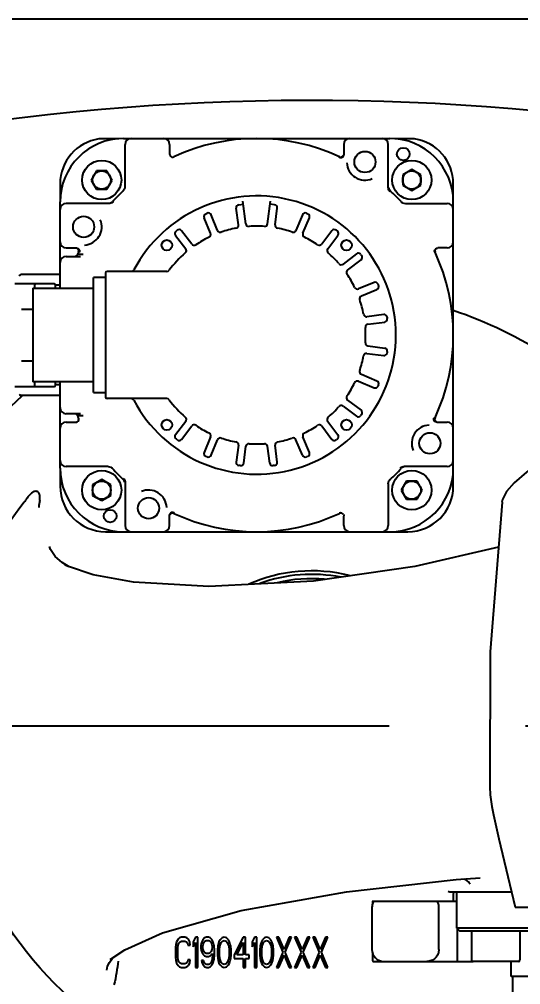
# Model space of a CAD drawing. Header units: millimetres. Extents: x 7426 to 8737, y 124 to 421.
# Drawn here: x 8003.69 to 8011.97, y 175.85 to 191.81 of the extents above; entities that cross this region are included whole.
import ezdxf

# ---------------------------------------------------------------- set-up
doc = ezdxf.new("R2010")
doc.units = ezdxf.units.MM
doc.linetypes.add('CENTER', pattern=[0.6, 0.375, -0.075, 0.075, -0.075])
for name, color, linetype in [('中心线', 7, 'Continuous'), ('外形图', 7, 'Continuous'), ('尺寸标注', 7, 'Continuous')]:
    doc.layers.add(name, color=color, linetype=linetype)
doc.styles.add('微软雅黑', font='msyh.ttc')
doc.dimstyles.new('尺寸标注_1_20比例', dxfattribs={"dimtxt": 2.1, "dimasz": 1.7, "dimexe": 0.5, "dimexo": 0.4, "dimgap": 0.5, "dimtad": 1, "dimdec": 1, "dimlfac": 20, "dimdsep": 46, "dimtxsty": '微软雅黑', "dimcen": 0.09, "dimadec": 0, "dimazin": 0, "dimtp": 0.01, "dimtm": 0.01, "dimtfac": 1, "dimtdec": 1, "dimtofl": 0, "dimtmove": 0, "dimatfit": 3, "dimfxl": 1, "dimtolj": 1, "dimarcsym": 0})

# ---------------------------------------------------------------- blocks, each defined once
blk = doc.blocks.new('*D1226')
at = {"layer": 'Defpoints', "color": 0}
for p in [(7987.552, 191.807), (8016.448, 191.807), (8016.019, 166.531)]:
    blk.add_point(p, dxfattribs=at)
at = {"layer": '尺寸标注', "color": 0, "linetype": 'Continuous', "lineweight": -2}
for p, q in [((8016.048, 191.807), (7987.052, 191.807)), ((7987.552, 168.231), (7987.552, 190.107)), ((8015.619, 166.531), (7987.052, 166.531))]:
    blk.add_line(p, q, dxfattribs=at)
at = {"layer": '尺寸标注', "color": 0}
for points in [[(7987.835, 190.107), (7987.268, 190.107), (7987.552, 191.807)], [(7987.268, 168.231), (7987.835, 168.231), (7987.552, 166.531)]]:
    blk.add_solid(points, dxfattribs=at)
at = {"layer": '尺寸标注', "color": 0, "insert": (7984.439, 179.099), "char_height": 2.1, "attachment_point": 2, "rotation": 90, "style": '微软雅黑'}
blk.add_mtext('\\A1;\\A1;(505.5)', dxfattribs=at)

msp = doc.modelspace()

# ---------------------------------------------------------------- linework, layer by layer
at = {"layer": '中心线', "color": 0, "linetype": 'CENTER', "ltscale": 30}
msp.add_line((7998.5524, 180.1299), (8061.1691, 180.1299), dxfattribs=at)
at = {"layer": '外形图', "color": 0, "linetype": 'Continuous'}
for p, q in [((8005.3301, 189.829), (8005.0019, 189.829)), ((8005.4111, 189.837), (8009.8112, 189.837)), ((8010.2205, 189.829), (8009.8923, 189.829)), ((8005.4361, 189.0446), (8005.4361, 189.737)), ((8006.1712, 189.737), (8006.1712, 189.5789)), ((8009.0512, 189.737), (8009.0512, 189.5668)), ((8009.7862, 189.0296), (8009.7862, 189.737)), ((8006.2422, 189.5307), (8006.2422, 189.5346)), ((8004.9613, 189.3003), (8004.8747, 189.1503)), ((8005.1345, 189.3003), (8004.9613, 189.3003)), ((8005.2211, 189.1503), (8005.1345, 189.3003)), ((8010.1745, 189.3235), (8010.0245, 189.2369)), ((8010.3245, 189.2369), (8010.1745, 189.3235)), ((8004.8747, 189.1503), (8004.9613, 189.0003)), ((8005.1345, 189.0003), (8005.2211, 189.1503)), ((8010.0245, 189.2369), (8010.0245, 189.0637)), ((8010.3245, 189.0637), (8010.3245, 189.2369)), ((8004.3611, 189.087), (8004.3611, 188.787)), ((8004.9613, 189.0003), (8005.1345, 189.0003)), ((8005.404, 188.9678), (8005.404, 188.9726)), ((8010.0245, 189.0637), (8010.1745, 188.977)), ((8010.1745, 188.977), (8010.3245, 189.0637)), ((8010.8612, 188.787), (8010.8612, 189.087)), ((8007.4321, 188.4259), (8007.3827, 188.8011)), ((8007.7902, 188.4259), (8007.8396, 188.8011)), ((8009.992, 188.7941), (8009.9968, 188.7941)), ((8004.3611, 187.362), (8004.3611, 188.787)), ((8005.1685, 188.762), (8004.4611, 188.762)), ((8007.3082, 188.4096), (8007.2718, 188.6857)), ((8007.3149, 188.7418), (8007.3892, 188.7515)), ((8007.9075, 188.7418), (8007.8331, 188.7515)), ((8007.9142, 188.4096), (8007.9505, 188.6857)), ((8010.0688, 188.762), (8010.7612, 188.762)), ((8010.8612, 184.3869), (8010.8612, 188.787)), ((8006.8468, 188.2691), (8006.7402, 188.5263)), ((8006.7673, 188.5916), (8006.7904, 188.6012)), ((8006.9622, 188.3169), (8006.8557, 188.5741)), ((8008.3666, 188.5741), (8008.2601, 188.3169)), ((8008.3756, 188.2691), (8008.4821, 188.5263)), ((8008.432, 188.6012), (8008.4551, 188.5916)), ((8006.2772, 188.3049), (8006.297, 188.3201)), ((8006.5366, 188.09), (8006.3671, 188.3109)), ((8008.8552, 188.3109), (8008.6857, 188.09)), ((8008.9253, 188.3201), (8008.9452, 188.3049)), ((8006.2679, 188.2348), (8006.4374, 188.0139)), ((8008.7849, 188.0139), (8008.9544, 188.2348)), ((8004.4611, 188.027), (8004.6314, 188.027)), ((8010.7612, 188.027), (8010.6031, 188.027)), ((8004.4611, 187.887), (8004.6969, 187.887)), ((8004.7423, 187.9161), (8004.6455, 187.9165)), ((8009.259, 187.9302), (8009.0381, 187.7607)), ((8009.3291, 187.921), (8009.3443, 187.9011)), ((8010.5588, 187.9559), (8010.5549, 187.9559)), ((8009.1142, 187.6615), (8009.3351, 187.831)), ((8004.3611, 187.587), (8003.7111, 187.587)), ((8004.9111, 185.637), (8004.9111, 187.537)), ((8005.1111, 187.537), (8004.9111, 187.537)), ((8005.1111, 187.612), (8005.1111, 185.5619)), ((8006.1237, 187.637), (8005.1361, 187.637)), ((8003.6111, 187.437), (8004.2611, 187.437)), ((8003.9111, 187.362), (8003.9111, 185.812)), ((8003.9111, 187.362), (8004.9111, 187.362)), ((8003.9361, 187.412), (8003.9361, 187.362)), ((8004.2861, 187.362), (8004.2861, 187.412)), ((8004.3611, 187.412), (8004.2861, 187.412)), ((8009.5505, 187.4579), (8009.2933, 187.3514)), ((8009.6158, 187.4309), (8009.6254, 187.4078)), ((8009.3411, 187.2359), (8009.5984, 187.3424)), ((8003.9111, 187.012), (8003.7244, 187.012)), ((8009.7099, 186.9263), (8009.4338, 186.89)), ((8009.766, 186.8833), (8009.7692, 186.8585)), ((8009.4501, 186.766), (8009.7262, 186.8024)), ((8009.4501, 186.4079), (8009.7262, 186.3716)), ((8009.4338, 186.284), (8009.7099, 186.2476)), ((8009.7692, 186.3155), (8009.766, 186.2907)), ((8003.7244, 186.162), (8003.9111, 186.162)), ((8009.3411, 185.938), (8009.5984, 185.8315)), ((8004.9111, 185.812), (8003.9111, 185.812)), ((8003.9361, 185.812), (8003.9361, 185.762)), ((8004.2861, 185.762), (8004.2861, 185.812)), ((8004.3611, 185.762), (8004.2861, 185.762)), ((8004.3611, 184.3869), (8004.3611, 185.812)), ((8009.2933, 185.8226), (8009.5505, 185.716)), ((8009.6254, 185.7662), (8009.6158, 185.7431)), ((8003.6111, 185.737), (8004.2611, 185.737)), ((8004.9111, 185.637), (8005.1111, 185.637)), ((8004.3611, 185.5869), (8003.7111, 185.5869)), ((8006.1237, 185.5369), (8005.1361, 185.5369)), ((8009.1142, 185.5124), (8009.3351, 185.3429)), ((8004.6969, 185.2869), (8004.4611, 185.2869)), ((8009.0381, 185.4132), (8009.259, 185.2437)), ((8004.4611, 185.1469), (8004.6192, 185.1469)), ((8004.6454, 185.2575), (8004.7423, 185.2578)), ((8004.6635, 185.218), (8004.6674, 185.218)), ((8006.4374, 185.16), (8006.2679, 184.9391)), ((8008.7849, 185.16), (8008.9544, 184.9391)), ((8009.3443, 185.2728), (8009.3291, 185.253)), ((8010.591, 185.1469), (8010.7612, 185.1469)), ((8006.3671, 184.863), (8006.5366, 185.0839)), ((8008.6857, 185.0839), (8008.8552, 184.863)), ((8006.297, 184.8538), (8006.2772, 184.869)), ((8006.8468, 184.9048), (8006.7402, 184.6476)), ((8006.8557, 184.5998), (8006.9622, 184.857)), ((8008.3666, 184.5998), (8008.2601, 184.857)), ((8008.4821, 184.6476), (8008.3756, 184.9048)), ((8008.9452, 184.869), (8008.9253, 184.8538)), ((8007.3082, 184.7643), (8007.2718, 184.4883)), ((8007.3958, 184.472), (8007.4321, 184.748)), ((8007.8266, 184.472), (8007.7902, 184.748)), ((8007.9505, 184.4883), (8007.9142, 184.7643)), ((8006.7904, 184.5727), (8006.7673, 184.5823)), ((8008.4551, 184.5823), (8008.432, 184.5727)), ((8004.3611, 184.3869), (8004.3611, 184.0869)), ((8005.1535, 184.4119), (8004.4611, 184.4119)), ((8005.2303, 184.3798), (8005.2255, 184.3798)), ((8007.3397, 184.4289), (8007.3149, 184.4322)), ((8007.9075, 184.4322), (8007.8827, 184.4289)), ((8010.7612, 184.4119), (8010.0538, 184.4119)), ((8010.8612, 184.0869), (8010.8612, 184.3869)), ((8005.0479, 184.1969), (8004.8979, 184.1103)), ((8005.1979, 184.1103), (8005.0479, 184.1969)), ((8009.8183, 184.2061), (8009.8183, 184.2013)), ((8010.0879, 184.1737), (8010.0013, 184.0237)), ((8010.2611, 184.1737), (8010.0879, 184.1737)), ((8010.3477, 184.0237), (8010.2611, 184.1737)), ((8004.8979, 184.1103), (8004.8979, 183.9371)), ((8005.1979, 183.9371), (8005.1979, 184.1103)), ((8005.4361, 184.1443), (8005.4361, 183.4369)), ((8009.7862, 184.1293), (8009.7862, 183.4369)), ((8010.0013, 184.0237), (8010.0879, 183.8737)), ((8010.2611, 183.8737), (8010.3477, 184.0237)), ((8004.8979, 183.9371), (8005.0479, 183.8505)), ((8005.0479, 183.8505), (8005.1979, 183.9371)), ((8010.0879, 183.8737), (8010.2611, 183.8737)), ((8006.1712, 183.4369), (8006.1712, 183.6072)), ((8008.9801, 183.6393), (8008.9801, 183.6432)), ((8009.0512, 183.4369), (8009.0512, 183.595)), ((8005.1111, 183.3369), (8005.4111, 183.3369)), ((8005.4111, 183.3369), (8009.8112, 183.3369)), ((8009.8112, 183.3369), (8010.1112, 183.3369)), ((8004.512, 182.7563), (8004.3951, 182.8267)), ((8004.4397, 182.7856), (8004.4403, 182.7853)), ((8011.4653, 179.1177), (8011.4653, 179.1178)), ((8009.0934, 177.3848), (8010.9101, 177.5867)), ((8010.9101, 177.5867), (8011.3041, 177.6152)), ((8011.3041, 177.6152), (8011.3061, 177.6153)), ((8010.8311, 177.3815), (8011.8231, 177.3815)), ((8010.8703, 177.3805), (8010.8715, 177.3815)), ((8009.5192, 177.2315), (8010.9195, 177.2315)), ((8009.523, 177.2315), (8009.523, 177.1813)), ((8010.9184, 176.7815), (8010.9184, 177.2315)), ((8009.5159, 177.1315), (8009.5159, 176.4315)), ((8010.6223, 176.4315), (8010.6223, 177.1315)), ((8011.8857, 177.1315), (8016.2873, 177.1315)), ((8010.9184, 176.7815), (8010.9684, 176.7315)), ((8012.2685, 176.7815), (8010.9184, 176.7815)), ((8010.9222, 176.7815), (8010.9222, 176.2315)), ((8012.2685, 176.7315), (8010.9684, 176.7315)), ((8011.161, 176.7315), (8011.161, 176.2565)), ((8011.961, 176.7315), (8011.961, 176.2565)), ((8006.2746, 176.5145), (8006.2684, 176.4613)), ((8006.2871, 176.5571), (8006.2746, 176.5145)), ((8006.3121, 176.5996), (8006.2871, 176.5571)), ((8006.3059, 176.4613), (8006.3121, 176.5039)), ((8006.3371, 176.6209), (8006.3121, 176.5996)), ((8006.3121, 176.5039), (8006.3246, 176.5358)), ((8006.3246, 176.5358), (8006.3434, 176.5571)), ((8006.3684, 176.6315), (8006.3371, 176.6209)), ((8006.3434, 176.5571), (8006.3684, 176.5677)), ((8006.4246, 176.6315), (8006.3684, 176.6315)), ((8006.3684, 176.5677), (8006.4246, 176.5677)), ((8006.4559, 176.6209), (8006.4246, 176.6315)), ((8006.4246, 176.5677), (8006.4496, 176.5571)), ((8006.4496, 176.5571), (8006.4684, 176.5358)), ((8006.4809, 176.5996), (8006.4559, 176.6209)), ((8006.4684, 176.5358), (8006.4746, 176.5039)), ((8006.4746, 176.5039), (8006.5121, 176.5039)), ((8006.5059, 176.5571), (8006.4809, 176.5996)), ((8006.5121, 176.5039), (8006.5059, 176.5571)), ((8006.5996, 176.6315), (8006.5621, 176.5571)), ((8006.5621, 176.5571), (8006.5621, 176.4719)), ((8006.5621, 176.4719), (8006.5996, 176.5464)), ((8006.6371, 176.6315), (8006.5996, 176.6315)), ((8006.5996, 176.5464), (8006.5996, 176.1315)), ((8006.6371, 176.1315), (8006.6371, 176.6315)), ((8006.6996, 176.5464), (8006.6871, 176.4932)), ((8006.7184, 176.589), (8006.6996, 176.5464)), ((8006.7496, 176.6209), (8006.7184, 176.589)), ((8006.7184, 176.4826), (8006.7246, 176.5145)), ((8006.7246, 176.5145), (8006.7371, 176.5464)), ((8006.7371, 176.5464), (8006.7559, 176.5677)), ((8006.7809, 176.6315), (8006.7496, 176.6209)), ((8006.7559, 176.5677), (8006.7746, 176.5783)), ((8006.7746, 176.5783), (8006.8184, 176.5783)), ((8006.8121, 176.6315), (8006.7809, 176.6315)), ((8006.8434, 176.6209), (8006.8121, 176.6315)), ((8006.8184, 176.5783), (8006.8371, 176.5677)), ((8006.8371, 176.5677), (8006.8559, 176.5464)), ((8006.8746, 176.589), (8006.8434, 176.6209)), ((8006.8559, 176.5464), (8006.8684, 176.5145)), ((8006.8684, 176.5145), (8006.8746, 176.4826)), ((8006.8934, 176.5464), (8006.8746, 176.589)), ((8006.9059, 176.4932), (8006.8934, 176.5464)), ((8006.9746, 176.5145), (8006.9684, 176.4826)), ((8006.9871, 176.5571), (8006.9746, 176.5145)), ((8007.0059, 176.589), (8006.9871, 176.5571)), ((8006.9996, 176.4826), (8007.0246, 176.5464)), ((8007.0371, 176.6209), (8007.0059, 176.589)), ((8007.0246, 176.5464), (8007.0434, 176.5677)), ((8007.0746, 176.6315), (8007.0371, 176.6209)), ((8007.0434, 176.5677), (8007.0746, 176.5783)), ((8007.1121, 176.6209), (8007.0746, 176.6315)), ((8007.0746, 176.5783), (8007.1059, 176.5677)), ((8007.1059, 176.5677), (8007.1246, 176.5464)), ((8007.1434, 176.589), (8007.1121, 176.6209)), ((8007.1246, 176.5464), (8007.1496, 176.4826)), ((8007.1621, 176.5571), (8007.1434, 176.589)), ((8007.1746, 176.5145), (8007.1621, 176.5571)), ((8007.1809, 176.4826), (8007.1746, 176.5145)), ((8007.3872, 176.6315), (8007.2371, 176.3443)), ((8007.2809, 176.3443), (8007.3872, 176.5464)), ((8007.4247, 176.6315), (8007.3872, 176.6315)), ((8007.3872, 176.5464), (8007.3872, 176.3443)), ((8007.4247, 176.3443), (8007.4247, 176.6315)), ((8007.5747, 176.6315), (8007.5372, 176.5571)), ((8007.5372, 176.5571), (8007.5372, 176.4719)), ((8007.5372, 176.4719), (8007.5747, 176.5464)), ((8007.6122, 176.6315), (8007.5747, 176.6315)), ((8007.5747, 176.5464), (8007.5747, 176.1315)), ((8007.6122, 176.1315), (8007.6122, 176.6315)), ((8007.6747, 176.5145), (8007.6684, 176.4826)), ((8007.6872, 176.5571), (8007.6747, 176.5145)), ((8007.7059, 176.589), (8007.6872, 176.5571)), ((8007.6997, 176.4826), (8007.7247, 176.5464)), ((8007.7372, 176.6209), (8007.7059, 176.589)), ((8007.7247, 176.5464), (8007.7434, 176.5677)), ((8007.7747, 176.6315), (8007.7372, 176.6209)), ((8007.7434, 176.5677), (8007.7747, 176.5783)), ((8007.8122, 176.6209), (8007.7747, 176.6315)), ((8007.7747, 176.5783), (8007.8059, 176.5677)), ((8007.8059, 176.5677), (8007.8247, 176.5464)), ((8007.8434, 176.589), (8007.8122, 176.6209)), ((8007.8247, 176.5464), (8007.8497, 176.4826)), ((8007.8622, 176.5571), (8007.8434, 176.589)), ((8007.8747, 176.5145), (8007.8622, 176.5571)), ((8007.8809, 176.4826), (8007.8747, 176.5145)), ((8007.9372, 176.6315), (8008.0434, 176.3868)), ((8007.9747, 176.6315), (8007.9372, 176.6315)), ((8008.0622, 176.4294), (8007.9747, 176.6315)), ((8008.1497, 176.6315), (8008.0622, 176.4294)), ((8008.0809, 176.3868), (8008.1872, 176.6315)), ((8008.1872, 176.6315), (8008.1497, 176.6315)), ((8008.2372, 176.6315), (8008.3434, 176.3868)), ((8008.2747, 176.6315), (8008.2372, 176.6315)), ((8008.3622, 176.4294), (8008.2747, 176.6315)), ((8008.4497, 176.6315), (8008.3622, 176.4294)), ((8008.3809, 176.3868), (8008.4872, 176.6315)), ((8008.4872, 176.6315), (8008.4497, 176.6315)), ((8008.5372, 176.6315), (8008.6434, 176.3868)), ((8008.5747, 176.6315), (8008.5372, 176.6315)), ((8008.6622, 176.4294), (8008.5747, 176.6315)), ((8008.7497, 176.6315), (8008.6622, 176.4294)), ((8008.6809, 176.3868), (8008.7872, 176.6315)), ((8008.7872, 176.6315), (8008.7497, 176.6315)), ((8006.2684, 176.4613), (8006.2684, 176.3017)), ((8006.3059, 176.3017), (8006.3059, 176.4613)), ((8006.6871, 176.4932), (8006.6871, 176.4507)), ((8006.6871, 176.4507), (8006.6996, 176.3975)), ((8006.6996, 176.3975), (8006.7184, 176.3549)), ((8006.7184, 176.4613), (8006.7184, 176.4826)), ((8006.7246, 176.4294), (8006.7184, 176.4613)), ((8006.7184, 176.3549), (8006.7496, 176.323)), ((8006.7371, 176.3975), (8006.7246, 176.4294)), ((8006.7559, 176.3762), (8006.7371, 176.3975)), ((8006.7746, 176.3656), (8006.7559, 176.3762)), ((8006.8184, 176.3656), (8006.7746, 176.3656)), ((8006.8371, 176.3762), (8006.8184, 176.3656)), ((8006.8559, 176.3975), (8006.8371, 176.3762)), ((8006.8434, 176.323), (8006.8809, 176.3656)), ((8006.8684, 176.4294), (8006.8559, 176.3975)), ((8006.8746, 176.4613), (8006.8684, 176.4294)), ((8006.8746, 176.4826), (8006.8746, 176.4613)), ((8006.8809, 176.3443), (8006.8746, 176.2805)), ((8006.8809, 176.3656), (8006.8809, 176.3443)), ((8006.9121, 176.4188), (8006.9059, 176.4932)), ((8006.9059, 176.2698), (8006.9121, 176.3443)), ((8006.9121, 176.3443), (8006.9121, 176.4188)), ((8006.9684, 176.4826), (8006.9621, 176.4294)), ((8006.9621, 176.4294), (8006.9621, 176.3336)), ((8006.9934, 176.4188), (8006.9996, 176.4826)), ((8006.9934, 176.3443), (8006.9934, 176.4188)), ((8006.9996, 176.2805), (8006.9934, 176.3443)), ((8007.1496, 176.4826), (8007.1559, 176.4188)), ((8007.1559, 176.3443), (8007.1496, 176.2805)), ((8007.1559, 176.4188), (8007.1559, 176.3443)), ((8007.1871, 176.4294), (8007.1809, 176.4826)), ((8007.1871, 176.3336), (8007.1871, 176.4294)), ((8007.2371, 176.3443), (8007.2371, 176.2805)), ((8007.3872, 176.3443), (8007.2809, 176.3443)), ((8007.4872, 176.3443), (8007.4247, 176.3443)), ((8007.4872, 176.2805), (8007.4872, 176.3443)), ((8007.6684, 176.4826), (8007.6622, 176.4294)), ((8007.6622, 176.4294), (8007.6622, 176.3336)), ((8007.6934, 176.4188), (8007.6997, 176.4826)), ((8007.6934, 176.3443), (8007.6934, 176.4188)), ((8007.6997, 176.2805), (8007.6934, 176.3443)), ((8007.8497, 176.4826), (8007.8559, 176.4188)), ((8007.8559, 176.3443), (8007.8497, 176.2805)), ((8007.8559, 176.4188), (8007.8559, 176.3443)), ((8007.8872, 176.4294), (8007.8809, 176.4826)), ((8007.8872, 176.3336), (8007.8872, 176.4294)), ((8008.0434, 176.3868), (8007.9372, 176.1315)), ((8008.1872, 176.1315), (8008.0809, 176.3868)), ((8008.3434, 176.3868), (8008.2372, 176.1315)), ((8008.4872, 176.1315), (8008.3809, 176.3868)), ((8008.6434, 176.3868), (8008.5372, 176.1315)), ((8008.7872, 176.1315), (8008.6809, 176.3868)), ((8009.523, 176.3817), (8009.523, 176.2815)), ((8005.1784, 176.2178), (8005.2293, 176.2844)), ((8005.1901, 176.2647), (8005.193, 176.267)), ((8005.2293, 176.2844), (8005.2498, 176.3046)), ((8006.2684, 176.3017), (8006.2746, 176.2485)), ((8006.2746, 176.2485), (8006.2871, 176.206)), ((8006.2871, 176.206), (8006.3121, 176.1634)), ((8006.3121, 176.2592), (8006.3059, 176.3017)), ((8006.3246, 176.2273), (8006.3121, 176.2592)), ((8006.3434, 176.206), (8006.3246, 176.2273)), ((8006.3684, 176.1953), (8006.3434, 176.206)), ((8006.4246, 176.1953), (8006.3684, 176.1953)), ((8006.4496, 176.206), (8006.4246, 176.1953)), ((8006.4684, 176.2273), (8006.4496, 176.206)), ((8006.4746, 176.2592), (8006.4684, 176.2273)), ((8006.5121, 176.2592), (8006.4746, 176.2592)), ((8006.4809, 176.1634), (8006.5059, 176.206)), ((8006.5059, 176.206), (8006.5121, 176.2592)), ((8006.6996, 176.2485), (8006.7059, 176.2166)), ((8006.7309, 176.2485), (8006.6996, 176.2485)), ((8006.7059, 176.2166), (8006.7246, 176.1741)), ((8006.7434, 176.2166), (8006.7309, 176.2485)), ((8006.7621, 176.1953), (8006.7434, 176.2166)), ((8006.7496, 176.323), (8006.7809, 176.3124)), ((8006.7809, 176.1847), (8006.7621, 176.1953)), ((8006.7809, 176.3124), (8006.8121, 176.3124)), ((8006.8184, 176.1847), (8006.7809, 176.1847)), ((8006.8121, 176.3124), (8006.8434, 176.323)), ((8006.8371, 176.1953), (8006.8184, 176.1847)), ((8006.8559, 176.2166), (8006.8371, 176.1953)), ((8006.8684, 176.2485), (8006.8559, 176.2166)), ((8006.8746, 176.2805), (8006.8684, 176.2485)), ((8006.8746, 176.1741), (8006.8934, 176.2166)), ((8006.8934, 176.2166), (8006.9059, 176.2698)), ((8006.9621, 176.3336), (8006.9684, 176.2805)), ((8006.9684, 176.2805), (8006.9746, 176.2485)), ((8006.9746, 176.2485), (8006.9871, 176.206)), ((8006.9871, 176.206), (8007.0059, 176.1741)), ((8007.0246, 176.2166), (8006.9996, 176.2805)), ((8007.0434, 176.1953), (8007.0246, 176.2166)), ((8007.0746, 176.1847), (8007.0434, 176.1953)), ((8007.1059, 176.1953), (8007.0746, 176.1847)), ((8007.1246, 176.2166), (8007.1059, 176.1953)), ((8007.1496, 176.2805), (8007.1246, 176.2166)), ((8007.1434, 176.1741), (8007.1621, 176.206)), ((8007.1621, 176.206), (8007.1746, 176.2485)), ((8007.1746, 176.2485), (8007.1809, 176.2805)), ((8007.1809, 176.2805), (8007.1871, 176.3336)), ((8007.2371, 176.2805), (8007.3872, 176.2805)), ((8007.3872, 176.2805), (8007.3872, 176.1315)), ((8007.4247, 176.1315), (8007.4247, 176.2805)), ((8007.4247, 176.2805), (8007.4872, 176.2805)), ((8007.6622, 176.3336), (8007.6684, 176.2805)), ((8007.6684, 176.2805), (8007.6747, 176.2485)), ((8007.6747, 176.2485), (8007.6872, 176.206)), ((8007.6872, 176.206), (8007.7059, 176.1741)), ((8007.7247, 176.2166), (8007.6997, 176.2805)), ((8007.7434, 176.1953), (8007.7247, 176.2166)), ((8007.7747, 176.1847), (8007.7434, 176.1953)), ((8007.8059, 176.1953), (8007.7747, 176.1847)), ((8007.8247, 176.2166), (8007.8059, 176.1953)), ((8007.8497, 176.2805), (8007.8247, 176.2166)), ((8007.8434, 176.1741), (8007.8622, 176.206)), ((8007.8622, 176.206), (8007.8747, 176.2485)), ((8007.8747, 176.2485), (8007.8809, 176.2805)), ((8007.8809, 176.2805), (8007.8872, 176.3336)), ((8007.9747, 176.1315), (8008.0622, 176.3336)), ((8008.0622, 176.3336), (8008.1497, 176.1315)), ((8008.2747, 176.1315), (8008.3622, 176.3336)), ((8008.3622, 176.3336), (8008.4497, 176.1315)), ((8008.5747, 176.1315), (8008.6622, 176.3336)), ((8008.6622, 176.3336), (8008.7497, 176.1315)), ((8009.5316, 176.2315), (8009.7159, 176.2315)), ((8009.7159, 176.2315), (8010.4225, 176.2315)), ((8010.4225, 176.2315), (8011.188, 176.2315)), ((8011.936, 176.2315), (8011.186, 176.2315)), ((8011.8185, 175.9815), (8011.8185, 176.2315)), ((8005.1325, 176.0899), (8005.1324, 176.088)), ((8006.3121, 176.1634), (8006.3371, 176.1422)), ((8006.3371, 176.1422), (8006.3684, 176.1315)), ((8006.3684, 176.1315), (8006.4246, 176.1315)), ((8006.4246, 176.1315), (8006.4559, 176.1422)), ((8006.4559, 176.1422), (8006.4809, 176.1634)), ((8006.5996, 176.1315), (8006.6371, 176.1315)), ((8006.7246, 176.1741), (8006.7559, 176.1422)), ((8006.7559, 176.1422), (8006.7871, 176.1315)), ((8006.7871, 176.1315), (8006.8121, 176.1315)), ((8006.8121, 176.1315), (8006.8434, 176.1422)), ((8006.8434, 176.1422), (8006.8746, 176.1741)), ((8007.0059, 176.1741), (8007.0371, 176.1422)), ((8007.0371, 176.1422), (8007.0746, 176.1315)), ((8007.0746, 176.1315), (8007.1121, 176.1422)), ((8007.1121, 176.1422), (8007.1434, 176.1741)), ((8007.3872, 176.1315), (8007.4247, 176.1315)), ((8007.5747, 176.1315), (8007.6122, 176.1315)), ((8007.7059, 176.1741), (8007.7372, 176.1422)), ((8007.7372, 176.1422), (8007.7747, 176.1315)), ((8007.7747, 176.1315), (8007.8122, 176.1422)), ((8007.8122, 176.1422), (8007.8434, 176.1741)), ((8007.9372, 176.1315), (8007.9747, 176.1315)), ((8008.1497, 176.1315), (8008.1872, 176.1315)), ((8008.2372, 176.1315), (8008.2747, 176.1315)), ((8008.4497, 176.1315), (8008.4872, 176.1315)), ((8008.5372, 176.1315), (8008.5747, 176.1315)), ((8008.7497, 176.1315), (8008.7872, 176.1315)), ((8013.0185, 175.9815), (8011.8185, 175.9815)), ((8011.8435, 174.6815), (8011.8435, 175.9815))]:
    msp.add_line(p, q, dxfattribs=at)
for points in [[(8015.1839, 186.0772), (8014.9436, 185.995), (8014.0721, 185.5943), (8013.3205, 185.1681), (8012.7721, 184.8184), (8012.3659, 184.5399), (8012.0724, 184.3214), (8011.8673, 184.1456), (8011.741, 184.0033), (8011.6748, 183.871), (8011.6657, 183.8242)], [(8011.6662, 183.8266), (8011.4726, 181.3506), (8011.4653, 179.1178)], [(8004.3951, 182.8267), (8004.2811, 182.9264), (8004.2038, 183.0403), (8004.1839, 183.0927)], [(8011.6078, 183.0792), (8010.2249, 182.759), (8008.5485, 182.5181), (8006.8177, 182.4294), (8005.5746, 182.5014), (8004.9098, 182.6235), (8004.4841, 182.7656), (8004.4403, 182.7853)], [(8011.465, 179.1176), (8011.4729, 178.984), (8011.4967, 178.7927), (8011.5231, 178.6549)], [(8011.5231, 178.6549), (8011.6119, 178.26), (8011.7598, 177.634), (8011.8858, 177.1315)], [(8005.1901, 176.2647), (8005.4292, 176.4246), (8006.0553, 176.7052), (8007.3545, 177.0725), (8009.0934, 177.3848)], [(8005.1324, 176.088), (8005.1462, 176.1529), (8005.1784, 176.2178)]]:
    msp.add_lwpolyline(points, dxfattribs=at)
for centre, radius in [((8009.3997, 189.4492), 0.175), ((8010.0341, 189.579), 0.105), ((8005.0479, 189.1503), 0.325), ((8010.1745, 189.1503), 0.325), ((8005.0479, 189.1503), 0.15), ((8010.1745, 189.1503), 0.15), ((8004.749, 188.3755), 0.175), ((8006.1262, 188.0719), 0.0875), ((8009.0961, 188.0719), 0.0875), ((8006.1262, 185.102), 0.0875), ((8009.0961, 185.102), 0.0875), ((8010.4734, 184.7985), 0.175), ((8005.0479, 184.0237), 0.325), ((8010.1745, 184.0237), 0.325), ((8005.0479, 184.0237), 0.15), ((8010.1745, 184.0237), 0.15), ((8005.8227, 183.7248), 0.175), ((8005.1883, 183.5949), 0.105)]:
    msp.add_circle(centre, radius, dxfattribs=at)
for centre, radius, start, end in [((8008.5184, 150.4654), 40.0005, 80.97577, 100.46271), ((8005.4111, 188.787), 1.05, 90, 180), ((8005.1111, 189.087), 0.75, 98.37604, 180), ((8005.5361, 189.737), 0.1, 90, 180), ((8006.0711, 189.737), 0.1, 0, 90), ((8007.6112, 186.587), 3.25, 65.0887, 114.91128), ((8009.1512, 189.737), 0.1, 90, 180), ((8009.6862, 189.737), 0.1, 0, 90), ((8009.8112, 188.787), 1.05, 0, 90), ((8010.1112, 189.087), 0.75, 0, 81.62396), ((8006.2212, 189.58), 0.05, 248.9968, 294.90207), ((8009.0012, 189.58), 0.05, 245.10458, 335.92955), ((8005.4265, 189.5403), 3.5536, 359.6498, 359.90792), ((8009.3997, 189.4492), 0.3, 182.73613, 293.26387), ((8007.6112, 186.587), 3.25, 132.77427, 137.22575), ((8005.3361, 189.046), 0.1, 312.74283, 328.51503), ((8005.327, 189.045), 0.1091, 314.93868, 325.33168), ((8005.326, 189.0457), 0.1102, 325.33625, 334.86496), ((8009.8862, 189.046), 0.1, 195.75845, 227.24466), ((8007.6112, 186.587), 3.25, 42.77427, 47.22575), ((8005.1521, 188.862), 0.1, 285.75851, 317.24466), ((8007.6112, 186.587), 2.3, 207.91007, 152.08993), ((8010.0692, 188.8712), 0.1091, 224.93868, 235.33168), ((8010.0702, 188.862), 0.1, 222.74283, 238.51503), ((8004.4611, 188.662), 0.1, 90, 180), ((8007.3214, 188.6922), 0.05, 97.5, 187.5), ((8007.9009, 188.6922), 0.05, 352.5, 82.5), ((8010.0699, 188.8721), 0.1102, 235.33625, 244.86496), ((8010.7612, 188.662), 0.1, 0, 90), ((8004.749, 188.3755), 0.3, 272.73613, 23.26387), ((8006.7864, 188.5454), 0.05, 112.5, 202.5), ((8006.8095, 188.555), 0.05, 22.5, 112.5), ((8008.4128, 188.555), 0.05, 67.5, 157.5), ((8008.4359, 188.5454), 0.05, 337.5, 67.5), ((8006.3275, 188.2805), 0.05, 37.5, 127.5), ((8007.0084, 188.3361), 0.05, 202.5, 289.01365), ((8007.6112, 186.587), 1.8, 100.98635, 109.01365), ((8007.2586, 188.4031), 0.05, 280.98635, 7.5), ((8007.4817, 188.4324), 0.05, 187.5, 274.01365), ((8007.6112, 186.587), 1.8, 85.98635, 94.01365), ((8007.7407, 188.4324), 0.05, 265.98635, 352.5), ((8007.9637, 188.4031), 0.05, 172.5, 259.01365), ((8007.6112, 186.587), 1.8, 70.98635, 79.01365), ((8008.2139, 188.3361), 0.05, 250.98635, 337.5), ((8008.8949, 188.2805), 0.05, 52.5, 142.5), ((8006.3076, 188.2653), 0.05, 127.5, 217.5), ((8007.6112, 186.587), 1.8, 115.98635, 124.01365), ((8006.8006, 188.2499), 0.05, 295.98635, 22.5), ((8008.4218, 188.2499), 0.05, 157.5, 244.01365), ((8007.6112, 186.587), 1.8, 55.98635, 64.01365), ((8008.9147, 188.2653), 0.05, 322.5, 52.5), ((8004.4611, 188.127), 0.1, 180, 270), ((8004.6182, 187.977), 0.05, 335.10458, 64.56868), ((8006.3978, 187.9835), 0.05, 310.98635, 37.5), ((8006.5763, 188.1205), 0.05, 217.5, 304.01365), ((8008.6461, 188.1205), 0.05, 235.98635, 322.5), ((8008.8246, 187.9835), 0.05, 142.5, 229.01365), ((8010.6042, 187.977), 0.05, 158.94535, 204.90034), ((8010.7612, 188.127), 0.1, 270, 0), ((8004.4611, 187.787), 0.1, 90, 180), ((8004.5999, 187.937), 0.05, 270, 335.857), ((8007.6112, 186.587), 3.25, 155.0887, 155.85219), ((8004.6578, 184.4024), 3.5535, 89.64979, 89.90792), ((8007.6112, 186.587), 1.8, 130.98635, 143.51626), ((8007.6112, 186.587), 1.8, 40.98635, 49.01365), ((8009.2895, 187.8905), 0.05, 37.5, 127.5), ((8009.3047, 187.8707), 0.05, 307.5, 37.5), ((8007.6112, 186.587), 3.25, 335.0887, 24.91128), ((8009.0077, 187.8004), 0.05, 220.98635, 307.5), ((8003.7111, 187.562), 0.025, 90, 180), ((8005.1361, 187.612), 0.025, 90, 180), ((8005.5345, 187.687), 0.05, 290.59127, 332.08993), ((8006.1237, 187.687), 0.05, 270, 323.51626), ((8009.1447, 187.6218), 0.05, 127.5, 214.01365), ((8007.6112, 186.587), 1.8, 25.98635, 34.01365), ((8003.9611, 187.412), 0.025, 90, 180), ((8004.2611, 187.412), 0.025, 0, 90), ((8009.2742, 187.3976), 0.05, 205.98635, 292.5), ((8009.5697, 187.4117), 0.05, 22.5, 112.5), ((8009.5792, 187.3886), 0.05, 292.5, 22.5), ((8009.3603, 187.1897), 0.05, 112.5, 199.01365), ((8007.6112, 186.587), 1.8, 10.98635, 19.01365), ((8009.4273, 186.9395), 0.05, 190.98635, 277.5), ((8009.7164, 186.8767), 0.05, 7.5, 97.5), ((8008.5184, 180.1316), 7.2501, 57.14254, 71.17566), ((8009.4567, 186.7165), 0.05, 97.5, 184.01365), ((8009.7196, 186.8519), 0.05, 277.5, 7.5), ((8007.6112, 186.587), 1.8, 355.98635, 4.01365), ((8009.4567, 186.4575), 0.05, 175.98635, 262.5), ((8007.6112, 186.587), 1.8, 340.98635, 349.01365), ((8009.4273, 186.2344), 0.05, 82.5, 169.01365), ((8009.7164, 186.2972), 0.05, 262.5, 352.5), ((8009.7196, 186.322), 0.05, 352.5, 82.5), ((8009.3603, 185.9842), 0.05, 160.98635, 247.5), ((8003.9611, 185.762), 0.025, 180, 270), ((8004.2611, 185.762), 0.025, 270, 0), ((8007.6112, 186.587), 1.8, 325.98635, 334.01365), ((8009.2742, 185.7764), 0.05, 67.5, 154.01365), ((8009.5792, 185.7853), 0.05, 337.5, 67.5), ((8003.7111, 185.6119), 0.025, 179.99997, 270), ((8009.5697, 185.7622), 0.05, 247.5, 337.5), ((8008.5184, 180.1316), 7.2501, 131.33389, 255.79725), ((8005.1361, 185.5619), 0.025, 180, 270), ((8005.5345, 185.4869), 0.05, 27.91007, 69.41271), ((8006.1237, 185.4869), 0.05, 36.48374, 90), ((8007.6112, 186.587), 1.8, 216.48374, 229.01365), ((8009.1447, 185.5521), 0.05, 145.98635, 232.5), ((8004.4611, 185.3869), 0.1, 180, 270), ((8004.5999, 185.2369), 0.05, 24.13237, 90.00012), ((8007.6112, 186.587), 1.8, 310.98635, 319.01365), ((8009.0077, 185.3736), 0.05, 52.5, 139.01365), ((8009.3047, 185.3032), 0.05, 322.5, 52.5), ((8004.4611, 185.0469), 0.1, 90, 180), ((8007.6112, 186.587), 3.25, 204.1479, 204.91128), ((8004.6182, 185.1969), 0.05, 338.94535, 24.90034), ((8006.3978, 185.1904), 0.05, 322.5, 49.01365), ((8008.8246, 185.1904), 0.05, 130.98635, 217.5), ((8009.2895, 185.2834), 0.05, 232.5, 322.5), ((8010.5645, 188.7715), 3.5535, 269.64979, 269.90792), ((8010.6042, 185.1969), 0.05, 155.08438, 257.32646), ((8010.7612, 185.0469), 0.1, 0, 90), ((8006.5763, 185.0535), 0.05, 55.98635, 142.5), ((8007.6112, 186.587), 1.8, 235.98635, 244.01365), ((8006.8006, 184.924), 0.05, 337.5, 64.01365), ((8008.4218, 184.924), 0.05, 115.98635, 202.5), ((8007.6112, 186.587), 1.8, 295.98635, 304.01365), ((8008.6461, 185.0535), 0.05, 37.5, 124.01365), ((8010.4734, 184.7985), 0.3, 92.73613, 203.26387), ((8006.3076, 184.9087), 0.05, 142.5, 232.5), ((8006.3275, 184.8935), 0.05, 232.5, 322.5), ((8007.0084, 184.8379), 0.05, 70.98635, 157.5), ((8007.6112, 186.587), 1.8, 250.98635, 259.01365), ((8007.2586, 184.7708), 0.05, 352.5, 79.01365), ((8007.9637, 184.7708), 0.05, 100.98635, 187.5), ((8007.6112, 186.587), 1.8, 280.98635, 289.01365), ((8008.2139, 184.8379), 0.05, 22.5, 109.01365), ((8008.8949, 184.8935), 0.05, 217.5, 307.5), ((8008.9147, 184.9087), 0.05, 307.5, 37.5), ((8006.7864, 184.6285), 0.05, 157.5, 247.5), ((8007.4817, 184.7415), 0.05, 85.98635, 172.5), ((8007.6112, 186.587), 1.8, 265.98635, 274.01365), ((8007.7407, 184.7415), 0.05, 7.5, 94.01365), ((8008.4359, 184.6285), 0.05, 292.5, 22.5), ((8004.4611, 184.5119), 0.1, 180, 270), ((8006.8095, 184.6189), 0.05, 247.5, 337.5), ((8007.3214, 184.4817), 0.05, 172.5, 262.5), ((8007.9009, 184.4817), 0.05, 277.5, 7.5), ((8008.4128, 184.6189), 0.05, 202.5, 292.5), ((8010.7612, 184.5119), 0.1, 270, 0), ((8005.4111, 184.3869), 1.05, 180, 270), ((8005.1521, 184.3119), 0.1, 42.73404, 58.49992), ((8007.6112, 186.587), 3.25, 222.77559, 227.22575), ((8005.1538, 184.3035), 0.1081, 44.91076, 46.81325), ((8007.3462, 184.4785), 0.05, 262.5, 352.5), ((8007.8761, 184.4785), 0.05, 187.5, 277.5), ((8009.8112, 184.3869), 1.05, 270, 0), ((8007.6112, 186.587), 3.25, 312.77427, 317.22494), ((8010.0702, 184.3119), 0.1, 105.76159, 137.26595), ((8005.3361, 184.1279), 0.1, 15.75845, 47.24466), ((8009.8862, 184.1279), 0.1, 132.74283, 148.51503), ((8009.8946, 184.1296), 0.1081, 134.91071, 136.85236), ((8005.1111, 184.0869), 0.75, 180, 270), ((8005.8227, 183.7248), 0.3, 2.73613, 113.26387), ((8010.1112, 184.0869), 0.75, 270, 0), ((8004.8948, 183.6928), 0.8866, 169.45981, 177.10495), ((8008.5184, 180.1316), 6.0191, 142.13471, 160.59317), ((8006.2212, 183.5939), 0.05, 65.10458, 155.94702), ((8009.7957, 183.6336), 3.5535, 179.64979, 179.90792), ((8007.6112, 186.587), 3.25, 245.0887, 294.91128), ((8009.0012, 183.5939), 0.05, 68.9973, 114.90275), ((8005.5361, 183.4369), 0.1, 180, 270), ((8006.0711, 183.4369), 0.1, 270, 0), ((8009.1512, 183.4369), 0.1, 180, 270), ((8009.6862, 183.4369), 0.1, 270, 0), ((8008.5184, 180.1316), 2.5578, 75.88934, 113.97884), ((8008.5184, 180.1316), 2.5, 78.7809, 110.00151), ((8008.5184, 180.1316), 2.4279, 84.90496, 103.55307), ((8009.7174, 177.1313), 0.2015, 160.07575, 179.92539), ((8009.7163, 177.1314), 0.2004, 150.0124, 159.99027), ((8010.4222, 177.1315), 0.2001, 359.9991, 29.98345), ((8009.7159, 176.4315), 0.2, 179.99571, 269.99496), ((8009.6742, 176.2817), 0.1512, 180.06932, 199.39027), ((8011.186, 176.2565), 0.025, 180, 270), ((8011.936, 176.2565), 0.025, 270, 0)]:
    msp.add_arc(centre, radius, start, end, dxfattribs=at)
for points in [[(8006.1712, 189.5789), (8006.1712, 189.5713), (8006.1724, 189.5617), (8006.1786, 189.5573)], [(8006.1771, 189.5551), (8006.1833, 189.5437), (8006.1946, 189.5342), (8006.207, 189.53)], [(8006.207, 189.53), (8006.2181, 189.5262), (8006.2313, 189.5264), (8006.2422, 189.5307)], [(8009.0452, 189.5429), (8009.0488, 189.5497), (8009.0522, 189.5587), (8009.0489, 189.5656)], [(8005.4258, 188.9988), (8005.4325, 189.013), (8005.4361, 189.029), (8005.4361, 189.0446)], [(8010.023, 188.7723), (8010.0372, 188.7657), (8010.0532, 188.762), (8010.0688, 188.762)], [(8004.6314, 188.027), (8004.639, 188.027), (8004.6485, 188.0255), (8004.6529, 188.0193)], [(8010.5518, 187.9681), (8010.5509, 187.9758), (8010.5517, 187.9839), (8010.5542, 187.9912)], [(8010.5542, 187.9912), (8010.5584, 188.0035), (8010.5679, 188.0148), (8010.5793, 188.021)], [(8010.5793, 188.021), (8010.5861, 188.0246), (8010.5951, 188.028), (8010.6019, 188.0246)], [(8010.5549, 187.9559), (8010.5534, 187.9598), (8010.5523, 187.9639), (8010.5518, 187.9681)], [(8004.6192, 185.1469), (8004.6269, 185.1469), (8004.6364, 185.1482), (8004.6409, 185.1544)], [(8004.643, 185.1529), (8004.6544, 185.1591), (8004.6639, 185.1704), (8004.6681, 185.1827)], [(8004.6681, 185.1827), (8004.6719, 185.1939), (8004.6718, 185.2071), (8004.6674, 185.218)], [(8010.591, 185.1469), (8010.5834, 185.147), (8010.5739, 185.1484), (8010.5695, 185.1546)], [(8005.1535, 184.4119), (8005.1691, 184.4119), (8005.1851, 184.4083), (8005.1993, 184.4016)], [(8005.1993, 184.4016), (8005.2097, 184.3968), (8005.2194, 184.3902), (8005.2278, 184.3823)], [(8009.7862, 184.1293), (8009.7862, 184.1449), (8009.7899, 184.1609), (8009.7965, 184.1751)], [(8009.7965, 184.1751), (8009.8014, 184.1854), (8009.8079, 184.1951), (8009.8158, 184.2035)], [(8003.7989, 183.8709), (8003.7884, 183.8558), (8003.7779, 183.8407), (8003.7666, 183.8262)], [(8006.1712, 183.6072), (8006.1712, 183.6148), (8006.1726, 183.6243), (8006.1788, 183.6287)], [(8009.0154, 183.6439), (8009.0043, 183.6477), (8008.991, 183.6476), (8008.9801, 183.6432)], [(8009.0452, 183.6188), (8009.039, 183.6302), (8009.0277, 183.6397), (8009.0154, 183.6439)], [(8009.0452, 183.6188), (8009.0488, 183.6121), (8009.0522, 183.603), (8009.0488, 183.5962)], [(8011.0668, 177.5807), (8011.0577, 177.5863), (8011.0483, 177.5914), (8011.0387, 177.5961)], [(8010.7756, 177.3921), (8010.7931, 177.3852), (8010.8122, 177.3815), (8010.8311, 177.3815)]]:
    msp.add_open_spline(points, degree=3, dxfattribs=at)
for points, knots in [([(8009.0452, 189.5429), (8009.0387, 189.5309), (8009.0171, 189.5133), (8008.9903, 189.5145), (8008.9801, 189.5186)], [0, 0, 0, 0, 0.5532766, 1, 1, 1, 1]), ([(8009.8181, 188.953), (8009.8134, 188.9577), (8009.7955, 188.9794), (8009.7862, 189.0082), (8009.7862, 189.0296)], [0, 0, 0, 0, 0.2371065, 1, 1, 1, 1]), ([(8005.2452, 188.7939), (8005.2404, 188.7892), (8005.2188, 188.7713), (8005.1899, 188.762), (8005.1685, 188.762)], [0, 0, 0, 0, 0.2371065, 1, 1, 1, 1]), ([(8004.6552, 188.0209), (8004.6672, 188.0144), (8004.6848, 187.9928), (8004.6836, 187.9661), (8004.6795, 187.9559)], [0, 0, 0, 0, 0.5532985, 1, 1, 1, 1]), ([(8010.5671, 185.153), (8010.5551, 185.1595), (8010.5375, 185.1811), (8010.5387, 185.2078), (8010.5428, 185.2181)], [0, 0, 0, 0, 0.5532771, 1, 1, 1, 1]), ([(8010.0538, 184.412), (8010.0462, 184.4119), (8010.0182, 184.4088), (8009.9917, 184.3945), (8009.9772, 184.3801)], [0, 0, 0, 0, 0.2716282, 1, 1, 1, 1]), ([(8005.4043, 184.2209), (8005.4089, 184.2162), (8005.4268, 184.1946), (8005.4361, 184.1657), (8005.4362, 184.1443)], [0, 0, 0, 0, 0.2371065, 1, 1, 1, 1]), ([(8004.0231, 183.855), (8004.0292, 183.8876), (8004.0321, 183.9391), (8003.9969, 184.0011), (8003.942, 184.0087), (8003.8988, 183.9822), (8003.8491, 183.9381), (8003.818, 183.8982), (8003.7989, 183.8709)], [0, 0, 0, 0, 0.250646, 0.3752604, 0.4961582, 0.6211456, 0.7475849, 1, 1, 1, 1]), ([(8006.1772, 183.631), (8006.1837, 183.643), (8006.2053, 183.6606), (8006.232, 183.6594), (8006.2423, 183.6553)], [0, 0, 0, 0, 0.5532772, 1, 1, 1, 1]), ([(8004.9223, 175.3048), (8004.1864, 175.8527), (8003.2569, 176.9575), (8002.618, 178.6964), (8002.5067, 179.6231), (8002.4997, 180.0848)], [0, 0, 0, 0, 0.4983517, 0.7491738, 1, 1, 1, 1]), ([(8011.1399, 177.5092), (8011.1357, 177.5176), (8011.1162, 177.5462), (8011.0882, 177.5677), (8011.0668, 177.5807)], [0, 0, 0, 0, 0.2717817, 1, 1, 1, 1]), ([(8010.8653, 177.2315), (8010.8652, 177.2471), (8010.866, 177.2947), (8010.8632, 177.343), (8010.8686, 177.3746)], [0, 0, 0, 0, 0.3262368, 1, 1, 1, 1]), ([(8010.8686, 177.3746), (8010.8688, 177.3758), (8010.8692, 177.3778), (8010.8698, 177.3798), (8010.8702, 177.3805)], [0, 0, 0, 0, 0.5985884, 1, 1, 1, 1]), ([(8010.9195, 177.2315), (8010.9195, 177.2702), (8010.9197, 177.3203), (8010.9204, 177.3703), (8010.9206, 177.3818)], [0, 0, 0, 0, 0.7715109, 1, 1, 1, 1]), ([(8010.6223, 176.4315), (8010.6223, 176.4055), (8010.6119, 176.3529), (8010.5675, 176.2864), (8010.501, 176.2419), (8010.4485, 176.2315), (8010.4225, 176.2315)], [0, 0, 0, 0, 0.250069, 0.5000995, 0.7500717, 1, 1, 1, 1]), ([(8005.3224, 176.2395), (8005.312, 176.174), (8005.2913, 176.0432), (8005.2705, 175.9117), (8005.2514, 175.8482)], [0, 0, 0, 0, 0.5001224, 1, 1, 1, 1])]:
    msp.add_open_spline(points, degree=3, knots=knots, dxfattribs=at)

# ---------------------------------------------------------------- dimensions: what is measured, and where the dimension line sits
at = {"layer": '尺寸标注', "color": 0, "linetype": 'Continuous'}
dim = msp.add_linear_dim(base=(7987.5516, 191.8067), p1=(8016.0185, 166.5314), p2=(8016.4484, 191.8067), angle=90, text='\\A1;(505.5)', dimstyle='尺寸标注_1_20比例', dxfattribs=at)
dim.commit()
dim.dimension.update_dxf_attribs({"geometry": '*D1226', "text_midpoint": (7987.5516, 179.0986), "dimtype": 160})

doc.saveas('drawing.dxf')
